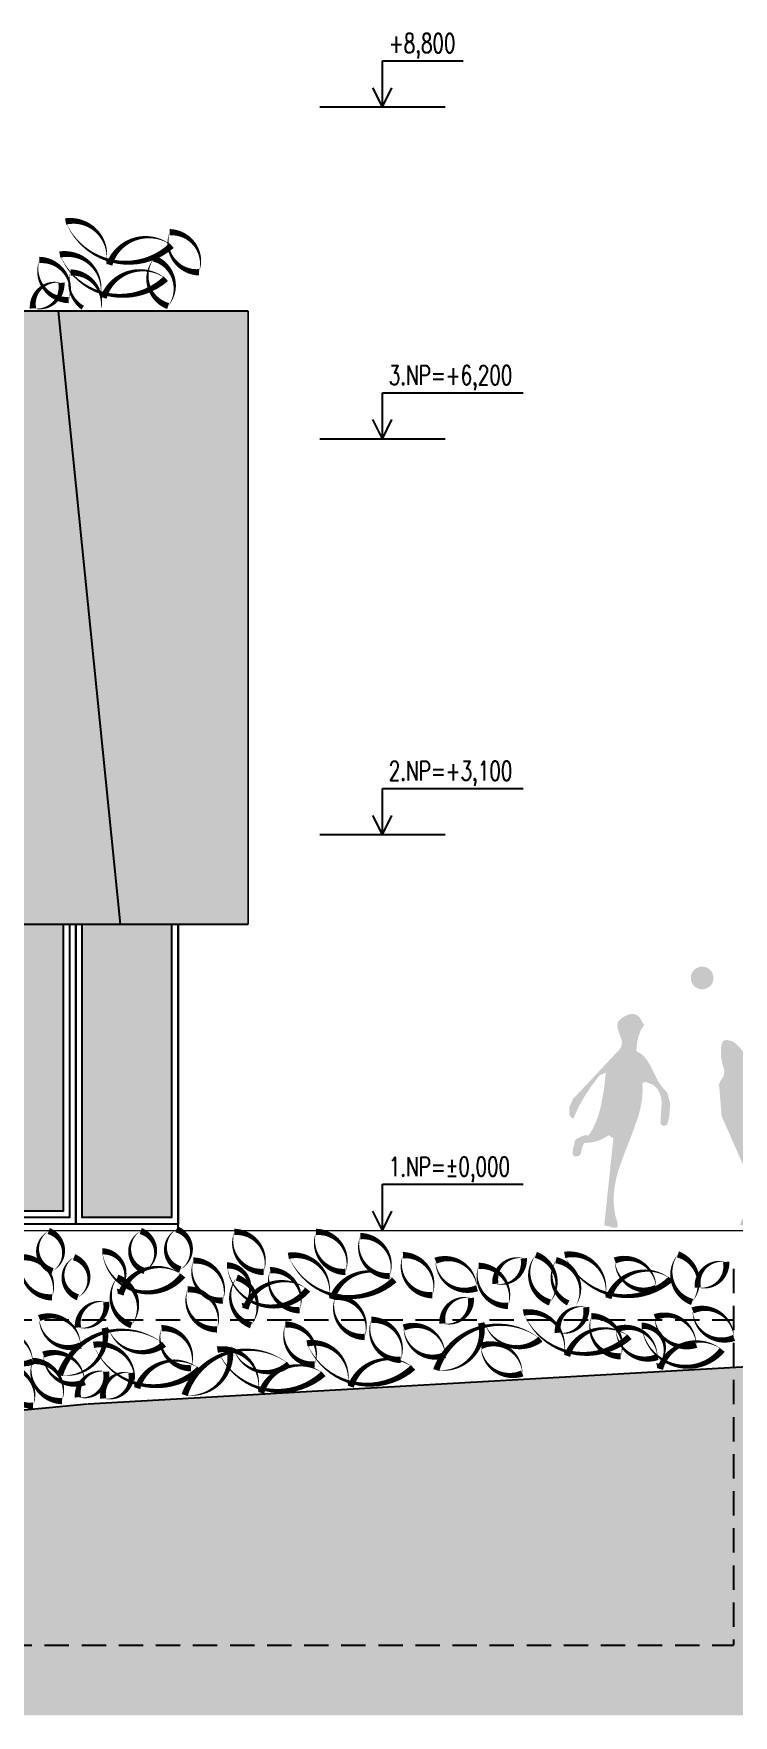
# Model space of a CAD drawing. Header units: metres. Extents: x -442 to 316, y -503 to 125.
# Drawn here: x 154.29 to 159.77, y -299.35 to -286.17 of the extents above; entities that cross this region are included whole.
import ezdxf

# ---------------------------------------------------------------- set-up
doc = ezdxf.new("R2010")
doc.units = ezdxf.units.M
doc.linetypes.add('DASHED', pattern=[19.05, 12.7, -6.35])
for name, color, linetype in [('FIGURE_SAGOME', 252, 'Continuous'), ('popis', 6, 'Continuous'), ('SRAFA', 251, 'Continuous'), ('SRAFY', 3, 'Continuous'), ('zariz.predmety', 203, 'Continuous'), ('ZDIVO', 1, 'Continuous')]:
    doc.layers.add(name, color=color, linetype=linetype)
doc.styles.add('ROMANS', font='romans.shx', dxfattribs={"width": 0.7})

msp = doc.modelspace()

# ---------------------------------------------------------------- hatches: boundary and pattern name
at = {"layer": 'FIGURE_SAGOME', "linetype": 'Continuous'}
h = msp.add_hatch(color=256, dxfattribs=at)
edge = h.paths.add_edge_path()
edge.add_arc((159.527993, -293.569602), 0.088929, -26.1149935, 333.8850065)
h = msp.add_hatch(color=256, dxfattribs=at)
edge = h.paths.add_edge_path()
edge.add_arc((159.5871, -294.448607), 0.326741, 190.4719932, 198.0414134)
edge.add_line((159.276424, -294.5498), (159.276358, -294.549893))
edge.add_line((159.276358, -294.549893), (159.273631, -294.629971))
edge.add_line((159.273631, -294.629971), (159.266441, -294.673181))
edge.add_line((159.266441, -294.673181), (159.252947, -294.718196))
edge.add_line((159.252947, -294.718196), (159.227765, -294.729884))
edge.add_line((159.227765, -294.729884), (159.204355, -294.718196))
edge.add_line((159.204355, -294.718196), (159.202548, -294.676793))
edge.add_line((159.202548, -294.676793), (159.20524, -294.63539))
edge.add_line((159.20524, -294.63539), (159.210659, -294.552584))
edge.add_line((159.210659, -294.552584), (159.207967, -294.512988))
edge.add_line((159.207967, -294.512988), (159.197165, -294.474276))
edge.add_line((159.197165, -294.474276), (159.177366, -294.438292))
edge.add_line((159.177366, -294.438292), (159.144039, -294.405885))
edge.add_line((159.144039, -294.405885), (159.126047, -294.400502))
edge.add_line((159.126047, -294.400502), (159.107169, -294.390585))
edge.add_line((159.107169, -294.390585), (159.085564, -294.385201))
edge.add_line((159.085564, -294.385201), (159.072956, -294.386087))
edge.add_line((159.072956, -294.386087), (159.060347, -294.393312))
edge.add_line((159.060347, -294.393312), (159.062153, -294.460782))
edge.add_line((159.062153, -294.460782), (159.055849, -294.527403))
edge.add_line((159.055849, -294.527403), (159.043276, -294.594873))
edge.add_line((159.043276, -294.594873), (159.025248, -294.662378))
edge.add_line((159.025248, -294.662378), (158.976656, -294.796469))
edge.add_line((158.976656, -294.796469), (158.923565, -294.932366))
edge.add_line((158.923565, -294.932366), (158.874051, -295.069148))
edge.add_line((158.874051, -295.069148), (158.855174, -295.13846))
edge.add_line((158.855174, -295.13846), (158.84168, -295.208657))
edge.add_line((158.84168, -295.208657), (158.834455, -295.27974))
edge.add_line((158.834455, -295.27974), (158.836261, -295.350858))
edge.add_line((158.836261, -295.350858), (158.846178, -295.423748))
edge.add_line((158.846178, -295.423748), (158.867782, -295.498443))
edge.add_line((158.867782, -295.498443), (158.865055, -295.51555))
edge.add_line((158.865055, -295.51555), (158.857866, -295.525431))
edge.add_line((158.857866, -295.525431), (158.831763, -295.526352))
edge.add_line((158.831763, -295.526352), (158.797585, -295.51555))
edge.add_line((158.797585, -295.51555), (158.76068, -295.509245))
edge.add_line((158.76068, -295.509245), (158.832684, -294.825263))
edge.add_line((158.832684, -294.825263), (158.796664, -294.801888))
edge.add_line((158.796664, -294.801888), (158.754376, -294.826184))
edge.add_line((158.754376, -294.826184), (158.713858, -294.845062))
edge.add_line((158.713858, -294.845062), (158.666186, -294.85767))
edge.add_line((158.666186, -294.85767), (158.604064, -294.862168))
edge.add_line((158.604064, -294.862168), (158.587878, -294.89369))
edge.add_line((158.587878, -294.89369), (158.581574, -294.928789))
edge.add_line((158.581574, -294.928789), (158.577076, -294.944053))
edge.add_line((158.577076, -294.944053), (158.568965, -294.957583))
edge.add_line((158.568965, -294.957583), (158.554586, -294.965658))
edge.add_line((158.554586, -294.965658), (158.532981, -294.969271))
edge.add_line((158.532981, -294.969271), (158.518566, -294.958468))
edge.add_line((158.518566, -294.958468), (158.512297, -294.94586))
edge.add_line((158.512297, -294.94586), (158.514989, -294.912567))
edge.add_line((158.514989, -294.912567), (158.525791, -294.874777))
edge.add_line((158.525791, -294.874777), (158.532981, -294.837872))
edge.add_line((158.532981, -294.837872), (158.572578, -294.815382))
edge.add_line((158.572578, -294.815382), (158.604985, -294.801888))
edge.add_line((158.604985, -294.801888), (158.640084, -294.801888))
edge.add_line((158.640084, -294.801888), (158.668878, -294.755987))
edge.add_line((158.668878, -294.755987), (158.69406, -294.701975))
edge.add_line((158.69406, -294.701975), (158.715664, -294.64258))
edge.add_line((158.715664, -294.64258), (158.733657, -294.577802))
edge.add_line((158.733657, -294.577802), (158.758874, -294.441905))
edge.add_line((158.758874, -294.441905), (158.773289, -294.309585))
edge.add_line((158.773289, -294.309585), (158.723775, -294.332996))
edge.add_line((158.723775, -294.332996), (158.658076, -294.419379))
edge.add_line((158.658076, -294.419379), (158.604064, -294.5013))
edge.add_line((158.604064, -294.5013), (158.558198, -294.583185))
edge.add_line((158.558198, -294.583185), (158.520373, -294.669568))
edge.add_line((158.520373, -294.669568), (158.502381, -294.662378))
edge.add_line((158.502381, -294.662378), (158.492499, -294.650691))
edge.add_line((158.492499, -294.650691), (158.48708, -294.619169))
edge.add_line((158.48708, -294.619169), (158.486195, -294.5823))
edge.add_line((158.486195, -294.5823), (158.486209, -294.582358))
edge.add_line((158.486209, -294.582358), (158.519105, -294.512268))
edge.add_line((158.519105, -294.512268), (158.520373, -294.512988))
edge.add_line((158.520373, -294.512988), (158.880356, -294.129594))
edge.add_line((158.880356, -294.129594), (158.895656, -294.103526))
edge.add_line((158.895656, -294.103526), (158.900154, -294.077424))
edge.add_line((158.900154, -294.077424), (158.896577, -294.052207))
edge.add_line((158.896577, -294.052207), (158.887581, -294.027025))
edge.add_line((158.887581, -294.027025), (158.867782, -293.973013))
edge.add_line((158.867782, -293.973013), (158.863284, -293.944219))
edge.add_line((158.863284, -293.944219), (158.867782, -293.913618))
edge.add_line((158.867782, -293.913618), (158.903767, -293.878519))
edge.add_line((158.903767, -293.878519), (158.947861, -293.856915))
edge.add_line((158.947861, -293.856915), (158.973079, -293.85061))
edge.add_line((158.973079, -293.85061), (159.000067, -293.853338))
edge.add_line((159.000067, -293.853338), (159.023442, -293.865025))
edge.add_line((159.023442, -293.865025), (159.040549, -293.882132))
edge.add_line((159.040549, -293.882132), (159.072956, -293.937914))
edge.add_line((159.072956, -293.937914), (159.047774, -293.977511))
edge.add_line((159.047774, -293.977511), (159.028861, -294.026104))
edge.add_line((159.028861, -294.026104), (159.017173, -294.081001))
edge.add_line((159.017173, -294.081001), (159.012675, -294.142202))
edge.add_line((159.012675, -294.142202), (159.055849, -294.168305))
edge.add_line((159.055849, -294.168305), (159.088256, -294.202518))
edge.add_line((159.088256, -294.202518), (159.114359, -294.242115))
edge.add_line((159.114359, -294.242115), (159.136849, -294.28621))
edge.add_line((159.136849, -294.28621), (159.18275, -294.378012))
edge.add_line((159.18275, -294.378012), (159.213351, -294.422992))
edge.add_line((159.213351, -294.422992), (159.252947, -294.46528))
edge.add_line((159.252947, -294.46528), (159.253003, -294.465157))
edge.add_arc((158.956099, -294.577192), 0.317338, 12.5949311, 20.6736371, ccw=False)
h = msp.add_hatch(color=256, dxfattribs=at)
edge = h.paths.add_edge_path()
edge.add_line((159.680276, -294.650892), (159.660313, -294.403034))
edge.add_arc((159.717572, -294.392645), 0.058194, -188.9479003, -169.7168272, ccw=False)
edge.add_arc((159.738753, -294.454879), 0.10616, 127.4645051, 137.817933, ccw=False)
edge.add_line((159.674179, -294.370617), (159.676608, -294.368906))
edge.add_line((159.676608, -294.368906), (159.6946, -294.341918))
edge.add_line((159.6946, -294.341918), (159.703596, -294.304092))
edge.add_line((159.703596, -294.304092), (159.686489, -294.24112))
edge.add_line((159.686489, -294.24112), (159.674802, -294.179919))
edge.add_line((159.674802, -294.179919), (159.674802, -294.120524))
edge.add_line((159.674802, -294.120524), (159.680185, -294.092615))
edge.add_line((159.680185, -294.092615), (159.690987, -294.064706))
edge.add_line((159.690987, -294.064706), (159.715284, -294.053018))
edge.add_line((159.715284, -294.053018), (159.760299, -294.06382))
edge.add_line((159.760299, -294.06382), (159.795398, -294.08631))
edge.add_line((159.795398, -294.08631), (159.825078, -294.116911))
edge.add_line((159.825078, -294.116911), (159.84941, -294.15201))
edge.add_line((159.84941, -294.15201), (159.897082, -294.221322))
edge.add_line((159.897082, -294.221322), (159.924105, -294.249195))
edge.add_line((159.924105, -294.249195), (159.956477, -294.268108))
edge.add_line((159.956477, -294.268108), (159.981694, -294.230318))
edge.add_line((159.981694, -294.230318), (159.987077, -294.188915))
edge.add_line((159.987077, -294.188915), (159.979888, -294.14482))
edge.add_line((159.979888, -294.14482), (159.963702, -294.099804))
edge.add_line((159.963702, -294.099804), (159.924105, -294.007117))
edge.add_line((159.924105, -294.007117), (159.910576, -293.962137))
edge.add_line((159.910576, -293.962137), (159.907884, -293.920734))
edge.add_line((159.907884, -293.920734), (159.931157, -293.920734))
edge.add_line((159.931157, -293.920734), (159.973372, -294.002253))
edge.add_line((159.973372, -294.002253), (160.009241, -294.083332))
edge.add_arc((159.881705, -294.122059), 0.133286, 2.257638, 16.8910813, ccw=False)
edge.add_arc((167.829976, -293.894586), 7.818247, -178.3712278, -178.0188988)
edge.add_line((160.016402, -294.164861), (160.017678, -294.260918))
edge.add_line((160.017678, -294.260918), (160.010488, -294.324811))
edge.add_line((160.010488, -294.324811), (159.991575, -294.388705))
edge.add_line((159.991575, -294.388705), (160.011374, -294.41842))
edge.add_line((160.011374, -294.41842), (160.032093, -294.44091))
edge.add_line((160.032093, -294.44091), (160.05097, -294.460708))
edge.add_line((160.05097, -294.460708), (160.063579, -294.485005))
edge.add_line((160.063579, -294.485005), (160.017678, -294.490388))
edge.add_line((160.017678, -294.490388), (159.998801, -294.491309))
edge.add_line((159.998801, -294.491309), (159.979888, -294.496692))
edge.add_line((159.979888, -294.496692), (159.978081, -294.541708))
edge.add_line((159.978081, -294.541708), (159.987077, -294.585803))
edge.add_line((159.987077, -294.585803), (159.998801, -294.626285))
edge.add_line((159.998801, -294.626285), (160.004184, -294.664996))
edge.add_line((160.004184, -294.664996), (160.033899, -294.701901))
edge.add_line((160.033899, -294.701901), (160.058196, -294.742383))
edge.add_line((160.058196, -294.742383), (160.104097, -294.818885))
edge.add_line((160.104097, -294.818885), (160.129278, -294.851292))
edge.add_line((160.129278, -294.851292), (160.157187, -294.875588))
edge.add_line((160.157187, -294.875588), (160.19048, -294.890889))
edge.add_line((160.19048, -294.890889), (160.230962, -294.89358))
edge.add_line((160.230962, -294.89358), (160.285859, -294.992572))
edge.add_line((160.285859, -294.992572), (160.302966, -295.038473))
edge.add_line((160.302966, -295.038473), (160.306578, -295.060963))
edge.add_line((160.306578, -295.060963), (160.303886, -295.084374))
edge.add_line((160.303886, -295.084374), (160.267867, -295.108671))
edge.add_line((160.267867, -295.108671), (160.262483, -295.073572))
edge.add_line((160.262483, -295.073572), (160.248069, -295.041165))
edge.add_line((160.248069, -295.041165), (160.22016, -295.000683))
edge.add_line((160.22016, -295.000683), (160.170681, -294.987189))
edge.add_line((160.170681, -294.987189), (160.128393, -294.96739))
edge.add_line((160.128393, -294.96739), (160.058196, -294.915185))
edge.add_line((160.058196, -294.915185), (159.996994, -294.860288))
edge.add_line((159.996994, -294.860288), (159.965473, -294.837798))
edge.add_line((159.965473, -294.837798), (159.931295, -294.820691))
edge.add_line((159.931295, -294.820691), (159.943903, -295.480341))
edge.add_line((159.943903, -295.480341), (159.879975, -295.506444))
edge.add_line((159.879975, -295.506444), (159.851181, -295.509136))
edge.add_line((159.851181, -295.509136), (159.824192, -295.504638))
edge.add_line((159.824192, -295.504638), (159.836801, -295.467768))
edge.add_line((159.836801, -295.467768), (159.854793, -295.445243))
edge.add_line((159.854793, -295.445243), (159.875477, -295.430863))
edge.add_line((159.875477, -295.430863), (159.896196, -295.420946))
edge.add_line((159.896196, -295.420946), (159.870979, -295.084374))
edge.add_line((159.870979, -295.084374), (159.680276, -294.650892))
at = {"layer": 'SRAFA', "linetype": 'Continuous'}
for points in [[(154.52242, -293.146843), (153.623156, -293.146843), (153.623156, -295.396843), (154.52242, -295.396843)], [(155.37242, -293.146843), (154.67242, -293.146843), (154.67242, -295.446843), (155.37242, -295.446843)], [(175.632352, -295.796843), (175.632352, -299.345641), (133.892618, -299.345641), (133.892618, -298.296843), (137.462433, -298.296843), (137.462433, -298.096843), (138.662433, -298.096843), (138.962433, -298.096843), (145.66242, -297.826843), (151.722433, -297.196843), (154.712667, -296.906706), (159.772433, -296.619451), (164.832433, -296.33189), (174.247262, -295.796843)]]:
    msp.add_hatch(color=256, dxfattribs=at).paths.add_polyline_path(points)
at = {"layer": 'ZDIVO', "linetype": 'Continuous', "lineweight": 0}
h = msp.add_hatch(color=254, dxfattribs=at)
h.dxf.hatch_style = 1
h.paths.add_polyline_path([(155.97242, -288.346843), (145.66242, -288.346843), (145.66242, -293.146843), (155.97242, -293.146843)])
h.paths.add_polyline_path([(151.442417, -290.346843, -1), (152.442417, -290.346843, -1)], flags=16)
h.paths.add_polyline_path([(150.077392, -291.096843, -1), (147.377392, -291.096843, -1)], flags=16)
h.paths.add_polyline_path([(150.077051, -291.066516), (148.955956, -291.066516), (148.955956, -291.010064), (150.0746, -291.010064)], flags=0)
h.paths.add_polyline_path([(150.075911, -291.160064), (150.072077, -291.216516), (148.955956, -291.216516), (148.955956, -291.160064)], flags=0)
h.paths.add_polyline_path([(150.065294, -290.916516), (148.955956, -290.916516), (148.955956, -290.860064), (150.056465, -290.860064)], flags=0)
h.paths.add_polyline_path([(150.060447, -291.310064), (150.050183, -291.366516), (148.955956, -291.366516), (148.955956, -291.310064)], flags=0)
h.paths.add_polyline_path([(150.036355, -290.766516), (148.955956, -290.766516), (148.955956, -290.710064), (150.020799, -290.710064)], flags=0)
h.paths.add_polyline_path([(150.027611, -291.460064), (150.010503, -291.516516), (148.955956, -291.516516), (148.955956, -291.460064)], flags=0)
h.paths.add_polyline_path([(149.989052, -290.616516), (148.955956, -290.616516), (148.955956, -290.560064), (149.966088, -290.560064)], flags=0)
h.paths.add_polyline_path([(149.976033, -291.610064), (149.951309, -291.666516), (148.955956, -291.666516), (148.955956, -291.610064)], flags=0)
h.paths.add_polyline_path([(149.921204, -290.466516), (148.955956, -290.466516), (148.955956, -290.410064), (149.889646, -290.410064)], flags=0)
h.paths.add_polyline_path([(149.903248, -291.760064), (149.86957, -291.816516), (148.955956, -291.816516), (148.955956, -291.760064)], flags=0)
h.paths.add_polyline_path([(149.829022, -290.316516), (148.955956, -290.316516), (148.955956, -290.260064), (149.786779, -290.260064)], flags=0)
h.paths.add_polyline_path([(149.804969, -291.910064), (149.759946, -291.966516), (148.955956, -291.966516), (148.955956, -291.910064)], flags=0)
h.paths.add_polyline_path([(149.705651, -290.166516), (148.955956, -290.166516), (148.955956, -290.110064), (149.648677, -290.110064)], flags=0)
h.paths.add_polyline_path([(149.673281, -292.060064), (149.612133, -292.116516), (148.955956, -292.116516), (148.955956, -292.060064)], flags=0)
h.paths.add_polyline_path([(149.536956, -290.016516), (148.955956, -290.016516), (148.955956, -289.960064), (149.455563, -289.960064)], flags=0)
h.paths.add_polyline_path([(149.491093, -292.210064), (149.401458, -292.266516), (148.955956, -292.266516), (148.955956, -292.210064)], flags=0)
h.paths.add_polyline_path([(149.315478, -289.881666), (148.955956, -289.881666), (148.955956, -289.825214), (149.180668, -289.825214)], flags=0)
h.paths.add_polyline_path([(149.203599, -292.360064), (149.011932, -292.416516), (148.955956, -292.416516), (148.955956, -292.360064)], flags=0)

# ---------------------------------------------------------------- linework, layer by layer
for p, q in [((155.97242, -288.346843), (145.66242, -288.346843)), ((145.91242, -293.146843), (155.97242, -293.146843)), ((155.42242, -295.546843), (155.42242, -293.146843)), ((155.42242, -295.546843), (155.42242, -293.146843))]:
    msp.add_line(p, q)
at = {"layer": 'popis', "linetype": 'Continuous'}
msp.add_line((154.482647, -288.346843), (154.968143, -293.146843), dxfattribs=at)
at = {"layer": 'SRAFY', "linetype": 'Continuous'}
for p, q in [((157.02388, -286.746843), (157.02388, -286.38569)), ((157.02388, -286.38569), (157.655006, -286.38569)), ((157.02388, -286.746843), (156.949378, -286.595609)), ((157.02388, -286.746843), (157.098381, -286.595609)), ((156.534057, -286.746843), (157.513703, -286.746843)), ((157.02388, -289.346843), (157.02388, -288.98569)), ((157.02388, -288.98569), (158.127158, -288.98569)), ((157.02388, -289.346843), (156.949378, -289.195609)), ((157.02388, -289.346843), (157.098381, -289.195609)), ((156.534057, -289.346843), (157.513703, -289.346843)), ((157.02388, -292.446843), (157.02388, -292.08569)), ((157.02388, -292.08569), (158.127158, -292.08569)), ((157.02388, -292.446843), (156.949378, -292.295609)), ((157.02388, -292.446843), (157.098381, -292.295609)), ((156.534057, -292.446843), (157.513703, -292.446843)), ((157.02388, -295.546843), (157.02388, -295.18569)), ((157.02388, -295.18569), (158.127158, -295.18569)), ((157.02388, -295.546843), (156.949378, -295.395609)), ((157.02388, -295.546843), (157.098381, -295.395609))]:
    msp.add_line(p, q, dxfattribs=at)
at = {"layer": 'SRAFY', "linetype": 'DASHED', "ltscale": 0.015}
for p, q in [((159.772433, -295.846693), (159.772433, -298.796693)), ((145.662433, -296.246725), (159.772433, -296.246843)), ((145.662415, -298.796713), (159.772433, -298.796843))]:
    msp.add_line(p, q, dxfattribs=at)
at = {"layer": 'SRAFY', "linetype": 'Continuous'}
for points in [[(154.62242, -293.146843), (154.62242, -295.496843), (153.523156, -295.496843), (153.523156, -293.146843)], [(154.57242, -293.146843), (154.57242, -295.446843), (153.573156, -295.446843), (153.573156, -293.146843)], [(154.52242, -293.146843), (154.52242, -295.396843), (153.623156, -295.396843), (153.623156, -293.146843)], [(155.42242, -293.146843), (155.42242, -295.496843), (154.62242, -295.496843), (154.62242, -293.146843)], [(155.37242, -293.146843), (155.37242, -295.446843), (154.67242, -295.446843), (154.67242, -293.146843)]]:
    msp.add_lwpolyline(points, dxfattribs=at)
at = {"layer": 'zariz.predmety', "color": 253, "linetype": 'Continuous', "ltscale": 0.001}
for points in [[(155.372496, -287.832352, 0, 0, 0.520567051), (155.372496, -287.832352, 0, 0.05, 0.520567051), (154.884134, -287.982183, 0, 0.05, 0.520567051), (154.861032, -287.960502, 0, 0.05, 0.520567051), (154.54166, -287.643408, 0, 0.05, 0.520567051), (155.372496, -287.832352, 0.05, 0.05, 0)], [(155.586458, -288.041618, 0, 0, 0.520567051), (155.586458, -288.041618, 0, 0.05, 0.520567051), (155.356514, -287.727877, 0, 0.05, 0.520567051), (155.586458, -288.041618, 0.05, 0.05, 0)], [(154.566665, -288.258934, 0, 0, 0.520567051), (154.566665, -288.258934, 0, 0.05, 0.520567051), (154.336721, -287.945193, 0, 0.05, 0.520567051), (154.566665, -288.258934, 0.05, 0.05, 0)], [(155.327204, -288.091811, 0, 0, 0.520567051), (155.327204, -288.091811, 0, 0.05, 0.520567051), (154.838841, -288.241642, 0, 0.05, 0.520567051), (154.81574, -288.219961, 0, 0.05, 0.520567051), (154.496368, -287.902867, 0, 0.05, 0.520567051), (155.327204, -288.091811, 0.05, 0.05, 0)], [(155.3451, -288.306347, 0, 0, 0.520567051), (155.3451, -288.306347, 0, 0.05, 0.520567051), (155.23465, -287.933374, 0, 0.05, 0.520567051), (155.3451, -288.306347, 0.05, 0.05, 0)], [(154.286443, -288.323835, 0, 0, 0.520567051), (154.286443, -288.323835, 0, 0.05, 0.520567051), (154.508736, -288.124126, 0, 0.05, 0.520567051), (154.286443, -288.323835, 0.05, 0.05, 0)], [(154.409373, -295.551596, 0, 0, 0.520567051), (154.409373, -295.551596, 0, 0.05, 0.642491132), (154.439318, -295.865336, 0, 0.05, 0.642491132), (154.409373, -295.551596, 0.05, 0.05, 0)], [(155.130373, -295.551596, 0, 0, 0.520567051), (155.130373, -295.551596, 0, 0.05, 0.642491132), (155.160318, -295.865336, 0, 0.05, 0.642491132), (155.130373, -295.551596, 0.05, 0.05, 0)], [(155.410682, -295.538117, 0, 0, 0.520567051), (155.410682, -295.538117, 0, 0.05, 0.642491132), (155.440626, -295.851858, 0, 0.05, 0.642491132), (155.410682, -295.538117, 0.05, 0.05, 0)], [(156.092916, -295.872425, 0, 0, 0.520567051), (156.092916, -295.872425, 0, 0.05, 0.520567051), (155.862971, -295.558684, 0, 0.05, 0.520567051), (156.092916, -295.872425, 0.05, 0.05, 0)], [(156.733949, -295.872425, 0, 0, 0.520567051), (156.733949, -295.872425, 0, 0.05, 0.520567051), (156.504004, -295.558684, 0, 0.05, 0.520567051), (156.733949, -295.872425, 0.05, 0.05, 0)], [(157.079832, -295.90477, 0, 0, 0.520567051), (157.079832, -295.90477, 0, 0.05, 0.520567051), (156.849888, -295.591029, 0, 0.05, 0.520567051), (157.079832, -295.90477, 0.05, 0.05, 0)], [(154.434713, -296.071204, 0, 0, 0.520567051), (154.434713, -296.071204, 0, 0.05, 0.520567051), (154.204768, -295.757463, 0, 0.05, 0.520567051), (154.434713, -296.071204, 0.05, 0.05, 0)], [(154.608046, -295.757075, 0, 0, 0.520567051), (154.608046, -295.757075, 0, 0.05, 0.642491132), (154.63799, -296.070816, 0, 0.05, 0.642491132), (154.608046, -295.757075, 0.05, 0.05, 0)], [(155.459928, -295.89955, 0, 0, 0.520567051), (155.459928, -295.89955, 0, 0.05, 0.520567051), (154.971565, -296.049382, 0, 0.05, 0.520567051), (154.948464, -296.027701, 0, 0.05, 0.691467557), (154.829092, -295.710607, 0, 0.05, 0.673550101), (155.459928, -295.89955, 0.05, 0.05, 0)], [(157.117283, -295.934443, 0, 0, 0.520567051), (157.117283, -295.934443, 0, 0.05, 0.520567051), (156.628921, -296.084274, 0, 0.05, 0.520567051), (156.605819, -296.062594, 0, 0.05, 0.520567051), (156.286447, -295.745499, 0, 0.05, 0.520567051), (157.117283, -295.934443, 0.05, 0.05, 0)], [(157.18381, -295.740599, 0, 0, 0.520567051), (157.18381, -295.740599, 0, 0.05, 0.520567051), (157.413754, -296.05434, 0, 0.05, 0.520567051), (157.18381, -295.740599, 0.05, 0.05, 0)], [(157.763382, -295.99965, 0, 0, 0.520567051), (157.763382, -295.99965, 0, 0.05, 0.520567051), (157.439516, -295.7842, 0, 0.05, 0.520567051), (157.763382, -295.99965, 0.05, 0.05, 0)], [(157.908184, -295.965176, 0, 0, 0.520567051), (157.908184, -295.965176, 0, 0.05, 0.520567051), (158.130477, -295.765466, 0, 0.05, 0.520567051), (157.908184, -295.965176, 0.05, 0.05, 0)], [(158.335724, -296.111205, 0, 0, 0.520567051), (158.335724, -296.111205, 0, 0.05, 0.520567051), (158.225274, -295.738233, 0, 0.05, 0.520567051), (158.335724, -296.111205, 0.05, 0.05, 0)], [(159.282063, -295.927637, 0, 0, 0.520567051), (159.282063, -295.927637, 0, 0.05, 0.520567051), (158.793701, -296.077468, 0, 0.05, 0.520567051), (158.770599, -296.055787, 0, 0.05, 0.520567051), (158.451227, -295.738693, 0, 0.05, 0.520567051), (159.282063, -295.927637, 0.05, 0.05, 0)], [(159.168157, -295.998076, 0, 0, 0.520567051), (159.168157, -295.998076, 0, 0.05, 0.520567051), (158.844291, -295.782626, 0, 0.05, 0.520567051), (159.168157, -295.998076, 0.05, 0.05, 0)], [(159.448907, -296.107676, 0, 0, 0.520567051), (159.448907, -296.107676, 0, 0.05, 0.520567051), (159.338457, -295.734703, 0, 0.05, 0.520567051), (159.448907, -296.107676, 0.05, 0.05, 0)], [(155.773174, -296.09681, 0, 0, 0.520567051), (155.773174, -296.09681, 0, 0.05, 0.520567051), (155.54323, -295.783069, 0, 0.05, 0.520567051), (155.773174, -296.09681, 0.05, 0.05, 0)], [(156.437903, -296.010149, 0, 0, 0.520567051), (156.437903, -296.010149, 0, 0.05, 0.520567051), (155.94954, -296.15998, 0, 0.05, 0.520567051), (155.926439, -296.138299, 0, 0.05, 0.691467557), (155.807067, -295.821205, 0, 0.05, 0.673550101), (156.437903, -296.010149, 0.05, 0.05, 0)], [(156.374322, -296.172029, 0, 0, 0.520567051), (156.374322, -296.172029, 0, 0.05, 0.520567051), (156.144378, -295.858288, 0, 0.05, 0.520567051), (156.374322, -296.172029, 0.05, 0.05, 0)], [(158.007561, -296.13843, 0, 0, 0.520567051), (158.007561, -296.13843, 0, 0.05, 0.520567051), (157.777616, -295.82469, 0, 0.05, 0.520567051), (158.007561, -296.13843, 0.05, 0.05, 0)], [(159.493268, -295.993385, 0, 0, 0.520567051), (159.493268, -295.993385, 0, 0.05, 0.520567051), (159.715561, -295.793675, 0, 0.05, 0.520567051), (159.493268, -295.993385, 0.05, 0.05, 0)], [(155.057638, -296.289369, 0, 0, 0.520567051), (155.057638, -296.289369, 0, 0.05, 0.520567051), (154.947189, -295.916397, 0, 0.05, 0.520567051), (155.057638, -296.289369, 0.05, 0.05, 0)], [(155.727198, -296.322225, 0, 0, 0.520567051), (155.727198, -296.322225, 0, 0.05, 0.520567051), (155.497253, -296.008484, 0, 0.05, 0.520567051), (155.727198, -296.322225, 0.05, 0.05, 0)], [(155.993771, -296.289369, 0, 0, 0.520567051), (155.993771, -296.289369, 0, 0.05, 0.520567051), (155.883321, -295.916397, 0, 0.05, 0.520567051), (155.993771, -296.289369, 0.05, 0.05, 0)], [(154.638357, -296.307284, 0, 0, 0.520567051), (154.638357, -296.307284, 0, 0.05, 0.520567051), (154.86065, -296.107574, 0, 0.05, 0.520567051), (154.638357, -296.307284, 0.05, 0.05, 0)], [(156.883778, -296.381636, 0, 0, 0.520567051), (156.883778, -296.381636, 0, 0.05, 0.520567051), (156.653834, -296.067895, 0, 0.05, 0.520567051), (156.883778, -296.381636, 0.05, 0.05, 0)], [(157.493858, -296.276145, 0, 0, 0.520567051), (157.493858, -296.276145, 0, 0.05, 0.520567051), (157.716151, -296.076435, 0, 0.05, 0.520567051), (157.493858, -296.276145, 0.05, 0.05, 0)], [(158.397767, -296.348236, 0, 0, 0.520567051), (158.397767, -296.348236, 0, 0.05, 0.520567051), (158.620059, -296.148526, 0, 0.05, 0.520567051), (158.397767, -296.348236, 0.05, 0.05, 0)], [(159.777166, -296.389259, 0, 0, 0.520567051), (159.777166, -296.389259, 0, 0.05, 0.520567051), (159.4533, -296.173809, 0, 0.05, 0.520567051), (159.777166, -296.389259, 0.05, 0.05, 0)], [(154.658717, -296.448498, 0, 0, 0.520567051), (154.658717, -296.448498, 0, 0.05, 0.520567051), (154.334851, -296.233049, 0, 0.05, 0.520567051), (154.658717, -296.448498, 0.05, 0.05, 0)], [(156.493378, -296.597853, 0, 0, 0.520567051), (156.493378, -296.597853, 0, 0.05, 0.520567051), (156.263433, -296.284112, 0, 0.05, 0.520567051), (156.493378, -296.597853, 0.05, 0.05, 0)], [(157.166639, -296.561162, 0, 0, 0.520567051), (157.166639, -296.561162, 0, 0.05, 0.520567051), (156.936695, -296.247421, 0, 0.05, 0.520567051), (157.166639, -296.561162, 0.05, 0.05, 0)], [(157.514218, -296.523248, 0, 0, 0.520567051), (157.514218, -296.523248, 0, 0.05, 0.520567051), (157.190352, -296.307799, 0, 0.05, 0.520567051), (157.514218, -296.523248, 0.05, 0.05, 0)], [(157.444528, -296.640608, 0, 0, 0.520567051), (157.444528, -296.640608, 0, 0.05, 0.520567051), (157.796983, -296.270848, 0, 0.05, 0.520567051), (157.827741, -296.27844, 0, 0.05, 0.520567051), (158.261471, -296.398549, 0, 0.05, 0.520567051), (157.444528, -296.640608, 0.05, 0.05, 0)], [(158.958582, -296.379754, 0, 0, 0.520567051), (158.958582, -296.379754, 0, 0.05, 0.520567051), (158.470219, -296.529585, 0, 0.05, 0.520567051), (158.447118, -296.507905, 0, 0.05, 0.520567051), (158.127746, -296.19081, 0, 0.05, 0.520567051), (158.958582, -296.379754, 0.05, 0.05, 0)], [(158.89034, -296.533064, 0, 0, 0.520567051), (158.89034, -296.533064, 0, 0.05, 0.520567051), (158.660395, -296.219323, 0, 0.05, 0.520567051), (158.89034, -296.533064, 0.05, 0.05, 0)], [(159.685244, -296.482365, 0, 0, 0.520567051), (159.685244, -296.482365, 0, 0.05, 0.520567051), (159.196881, -296.632196, 0, 0.05, 0.520567051), (159.17378, -296.610516, 0, 0.05, 0.691467557), (159.054408, -296.293421, 0, 0.05, 0.673550101), (159.685244, -296.482365, 0.05, 0.05, 0)], [(159.48142, -296.441977, 0, 0, 0.520567051), (159.48142, -296.441977, 0, 0.05, 0.520567051), (159.157553, -296.226527, 0, 0.05, 0.520567051), (159.48142, -296.441977, 0.05, 0.05, 0)], [(154.283129, -296.574783, 0, 0, 0.520567051), (154.283129, -296.574783, 0, 0.05, 0.520567051), (153.959263, -296.359333, 0, 0.05, 0.520567051), (154.283129, -296.574783, 0.05, 0.05, 0)], [(154.496094, -296.680286, 0, 0, 0.520567051), (154.496094, -296.680286, 0, 0.05, 0.520567051), (154.848549, -296.310526, 0, 0.05, 0.520567051), (154.879307, -296.318119, 0, 0.05, 0.520567051), (155.313037, -296.438228, 0, 0.05, 0.520567051), (154.496094, -296.680286, 0.05, 0.05, 0)], [(155.523161, -296.62668, 0, 0, 0.520567051), (155.523161, -296.62668, 0, 0.05, 0.520567051), (155.293217, -296.31294, 0, 0.05, 0.520567051), (155.523161, -296.62668, 0.05, 0.05, 0)], [(157.263721, -296.620748, 0, 0, 0.520567051), (157.263721, -296.620748, 0, 0.05, 0.520567051), (156.775358, -296.770579, 0, 0.05, 0.520567051), (156.752257, -296.748899, 0, 0.05, 0.520567051), (156.432885, -296.431805, 0, 0.05, 0.520567051), (157.263721, -296.620748, 0.05, 0.05, 0)], [(159.177417, -296.538351, 0, 0, 0.520567051), (159.177417, -296.538351, 0, 0.05, 0.520567051), (158.853551, -296.322901, 0, 0.05, 0.520567051), (159.177417, -296.538351, 0.05, 0.05, 0)], [(154.691125, -296.735395, 0, 0, 0.520567051), (154.691125, -296.735395, 0, 0.05, 0.520567051), (154.367259, -296.519946, 0, 0.05, 0.520567051), (154.691125, -296.735395, 0.05, 0.05, 0)], [(155.591403, -296.632546, 0, 0, 0.520567051), (155.591403, -296.632546, 0, 0.05, 0.520567051), (155.103041, -296.782377, 0, 0.05, 0.520567051), (155.079939, -296.760696, 0, 0.05, 0.520567051), (154.760567, -296.443602, 0, 0.05, 0.520567051), (155.591403, -296.632546, 0.05, 0.05, 0)], [(155.473885, -296.836477, 0, 0, 0.520567051), (155.473885, -296.836477, 0, 0.05, 0.520567051), (155.82634, -296.466717, 0, 0.05, 0.520567051), (155.857099, -296.474309, 0, 0.05, 0.520567051), (156.290828, -296.594418, 0, 0.05, 0.520567051), (155.473885, -296.836477, 0.05, 0.05, 0)], [(156.561619, -296.669685, 0, 0, 0.520567051), (156.561619, -296.669685, 0, 0.05, 0.520567051), (156.073257, -296.819516, 0, 0.05, 0.520567051), (156.050155, -296.797836, 0, 0.05, 0.520567051), (155.730783, -296.480742, 0, 0.05, 0.520567051), (156.561619, -296.669685, 0.05, 0.05, 0)], [(158.119463, -296.667013, 0, 0, 0.520567051), (158.119463, -296.667013, 0, 0.05, 0.520567051), (157.795597, -296.451564, 0, 0.05, 0.520567051), (158.119463, -296.667013, 0.05, 0.05, 0)], [(154.287456, -296.921066, 0, 0, 0.520567051), (154.287456, -296.921066, 0, 0.05, 0.520567051), (154.057511, -296.607325, 0, 0.05, 0.520567051), (154.287456, -296.921066, 0.05, 0.05, 0)], [(154.282875, -296.569571, 0, 0, 0.520567051), (154.282875, -296.569571, 0, 0.05, 0.520567051), (154.512819, -296.883312, 0, 0.05, 0.520567051), (154.282875, -296.569571, 0.05, 0.05, 0)], [(154.638191, -296.853631, 0, 0, 0.520567051), (154.638191, -296.853631, 0, 0.05, 0.520567051), (154.860484, -296.653922, 0, 0.05, 0.520567051), (154.638191, -296.853631, 0.05, 0.05, 0)], [(154.835199, -296.862791, 0, 0, 0.520567051), (154.835199, -296.862791, 0, 0.05, 0.520567051), (155.057492, -296.663081, 0, 0.05, 0.520567051), (154.835199, -296.862791, 0.05, 0.05, 0)]]:
    msp.add_lwpolyline(points, format="xyseb", close=True, dxfattribs=at)
for points in [[(154.820263, -288.319219, 0.004318, 0.05, 0.468965173), (154.580798, -288.043632, 0, 0.034457, 0.343372784), (154.676446, -288.319219, 0, 0, 0)], [(158.538645, -296.136778, 0, 0.05, 0.520567051), (158.383192, -295.780208, 0, 0, 0), (158.383192, -295.780208, 0, 0.042949, 0.437345949), (158.478124, -296.115702, 0, 0.042949, 0.437345949)]]:
    msp.add_lwpolyline(points, format="xyseb", dxfattribs=at)
at = {"layer": 'ZDIVO', "color": 254, "linetype": 'Continuous', "lineweight": 0}
msp.add_line((155.97242, -293.146843), (155.97242, -288.346843), dxfattribs=at)
at = {"layer": 'ZDIVO', "linetype": 'Continuous', "lineweight": 0}
msp.add_line((148.34242, -295.546843), (164.833156, -295.546843), dxfattribs=at)
at = {"layer": 'ZDIVO', "linetype": 'Continuous'}
for p, q in [((154.719429, -296.906614), (174.247262, -295.796843)), ((154.712667, -296.906706), (151.722433, -297.196843))]:
    msp.add_line(p, q, dxfattribs=at)
at = {"layer": 'ZDIVO', "color": 254, "linetype": 'Continuous', "lineweight": 0}
msp.add_lwpolyline([(145.66242, -288.346843), (155.97242, -288.346843), (155.97242, -293.146843), (145.66242, -293.146843)], close=True, dxfattribs=at)
msp.add_lwpolyline([(145.66242, -288.346843), (155.97242, -288.346843), (155.97242, -293.146843), (145.66242, -293.146843)], close=True, dxfattribs=at)

# ---------------------------------------------------------------- texts
at = {"layer": 'popis', "linetype": 'Continuous', "char_height": 0.15, "width": 2.20915077, "attachment_point": 1, "style": 'ROMANS'}
for s, insert in [('+8,800', (157.073426, -286.172166)), ('3.NP=+6,200', (157.073426, -288.772166)), ('2.NP=+3,100', (157.073426, -291.872166)), ('1.NP=%%P0,000', (157.073426, -294.972166))]:
    msp.add_mtext(s, dxfattribs=dict(at, insert=insert))

doc.saveas('drawing.dxf')
